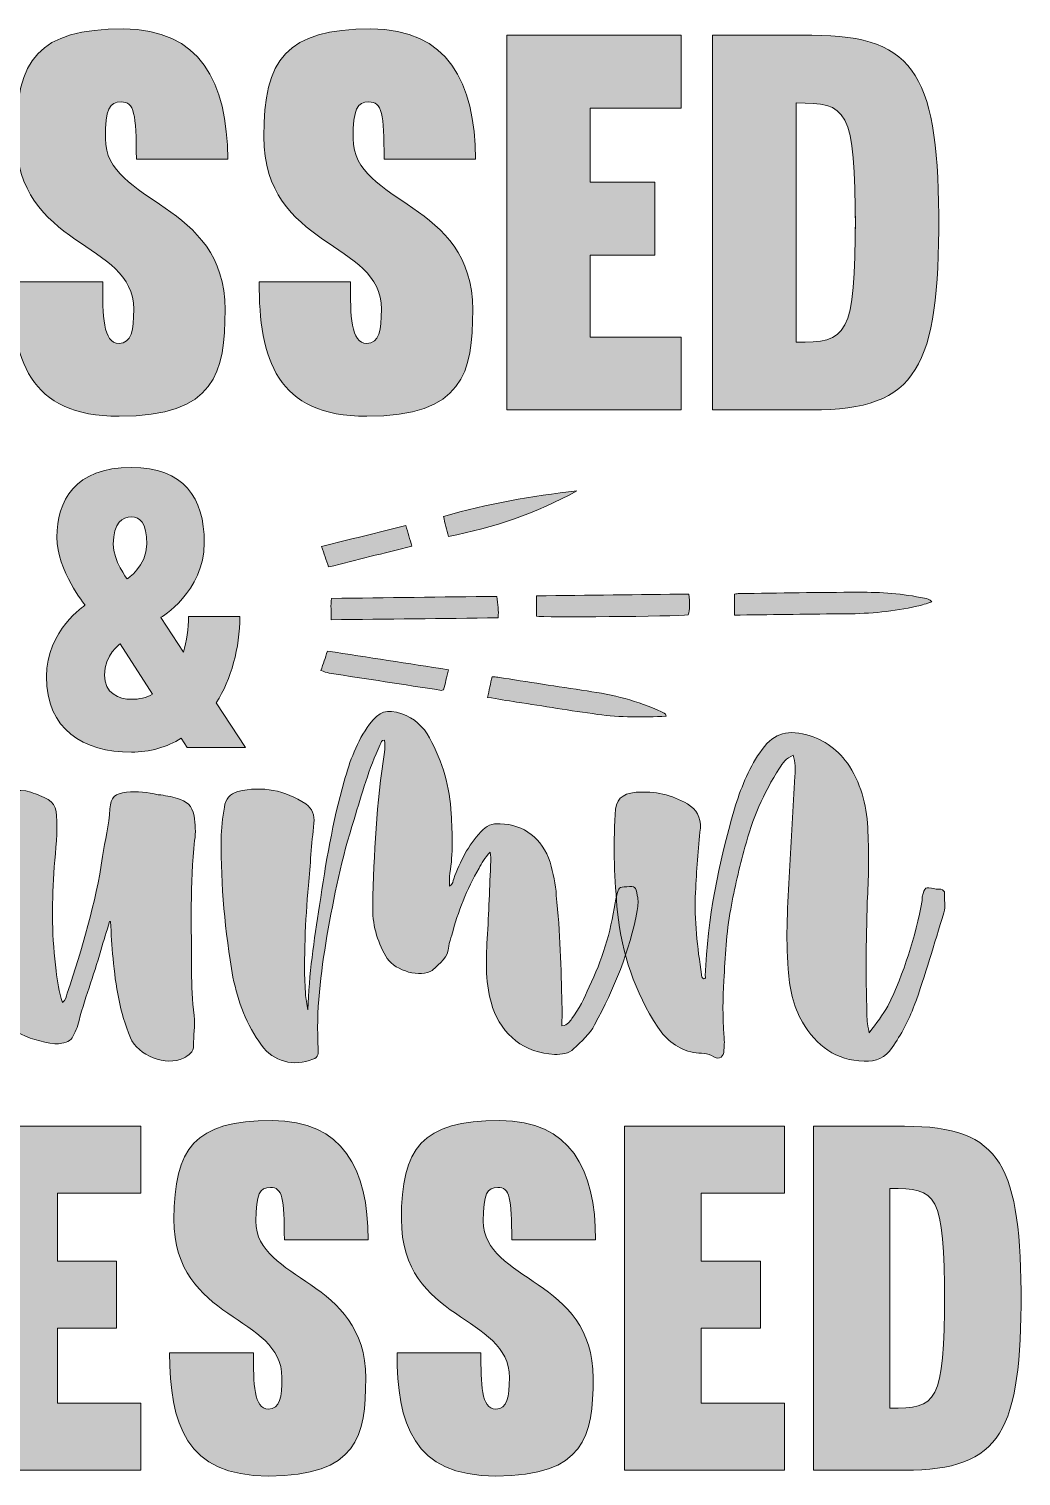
# Model space of a CAD drawing. Header units: inches. Extents: x 149 to 931, y -863 to -217.
# Drawn here: x 489 to 931, y -863 to -217 of the extents above; entities that cross this region are included whole.
import ezdxf

# ---------------------------------------------------------------- set-up
doc = ezdxf.new("R2010")
doc.units = ezdxf.units.IN
doc.header["$MEASUREMENT"] = 0
doc.layers.add('Layer 1', color=7, linetype='Continuous')

# ---------------------------------------------------------------- blocks, each defined once
blk = doc.blocks.new('block 3')
at = {"layer": 'Layer 1', "true_color": 0x040404}
h = blk.add_hatch(color=18, dxfattribs=at)
h.dxf.hatch_style = 2
edge = h.paths.add_edge_path()
edge.add_spline(control_points=[(618.66, -608.17), (621.41, -589.43), (624.45, -570.95), (629.68, -552.76), (632.16, -543.94), (635.2, -535.11), (640.99, -527.4), (645.4, -521.61), (648.43, -520.5), (655.32, -522.71), (660.84, -524.64), (664.97, -528.5), (667.73, -533.46), (673.52, -544.21), (676.83, -555.52), (677.38, -567.37), (677.93, -576.19), (678.2, -585.01), (676.83, -593.84), (676.55, -595.77), (676.55, -597.42), (676.55, -599.63), (678.2, -598.52), (678.2, -597.42), (678.48, -596.32), (681.51, -588.6), (684.82, -581.43), (690.61, -575.37), (693.09, -572.61), (695.57, -571.51), (699.16, -571.78), (709.91, -572.06), (717.9, -578.4), (721.49, -588.87), (722.86, -593.84), (723.97, -598.8), (724.24, -603.76), (725.9, -620.03), (726.45, -636.29), (726.72, -652.28), (727, -655.31), (726.72, -658.35), (726.72, -661.93), (729.48, -661.38), (730.31, -660), (731.14, -658.62), (734.44, -654.49), (736.65, -649.52), (738.86, -644.56), (744.64, -632.71), (748.5, -620.3), (750.43, -607.07), (750.71, -605.97), (750.98, -604.59), (751.26, -603.48), (752.09, -600.18), (752.09, -599.9), (755.67, -599.9), (759.53, -599.63), (759.53, -599.63), (760.36, -603.76), (760.91, -605.97), (760.63, -608.17), (760.36, -610.38), (757.05, -628.57), (749.88, -645.39), (741.34, -661.38), (739.13, -665.51), (735.55, -668.82), (731.96, -672.13), (729.76, -674.34), (726.72, -674.61), (723.42, -674.61), (710.18, -674.06), (699.98, -666.07), (695.85, -653.66), (692.54, -643.46), (692.82, -633.26), (693.37, -623.06), (694.19, -611.48), (694.47, -599.9), (695.02, -588.32), (695.02, -587.22), (695.02, -586.39), (694.75, -584.46), (692.26, -586.94), (690.88, -589.43), (689.78, -591.63), (684.27, -601), (680.41, -610.93), (677.65, -621.4), (677.1, -623.06), (676.55, -624.71), (676.27, -626.37), (676, -631.33), (672.41, -634.09), (669.11, -636.84), (668.83, -637.39), (668.28, -637.39), (668, -637.67), (661.94, -640.43), (651.19, -636.57), (648.16, -630.78), (644.3, -623.88), (642.09, -616.44), (642.37, -608.17), (642.92, -585.29), (644.02, -562.41), (647.6, -539.8), (647.88, -538.15), (647.88, -536.22), (647.6, -534.56), (645.95, -534.29), (646.22, -535.67), (645.67, -536.49), (640.71, -547.25), (637.4, -558.55), (634.1, -569.85), (628.58, -586.94), (625, -604.31), (621.96, -621.96), (619.21, -638.5), (617, -655.31), (618.1, -672.13), (618.1, -674.34), (618.38, -675.71), (615.62, -676.82), (607.35, -680.13), (597.98, -677.92), (592.74, -670.48), (586.12, -661.38), (582.27, -651.18), (580.06, -640.15), (576.48, -619.75), (574.55, -599.35), (574.82, -578.67), (574.82, -573.99), (575.38, -569.02), (576.2, -564.34), (576.75, -560.75), (578.68, -558.27), (582.27, -557.45), (593.29, -554.69), (603.22, -556.89), (612.59, -562.96), (615.35, -564.89), (616.45, -567.92), (616.18, -571.51), (615.07, -580.88), (614.52, -589.98), (613.69, -599.35), (612.32, -615.34), (611.49, -631.33), (612.32, -647.59), (612.59, -649.8), (613.14, -652.28), (613.42, -654.76), (613.97, -639.05), (616.18, -623.61), (618.66, -608.17)], knot_values=[0, 0, 0, 0, 1, 1, 1, 2, 2, 2, 3, 3, 3, 4, 4, 4, 5, 5, 5, 6, 6, 6, 7, 7, 7, 8, 8, 8, 9, 9, 9, 10, 10, 10, 11, 11, 11, 12, 12, 12, 13, 13, 13, 14, 14, 14, 15, 15, 15, 16, 16, 16, 17, 17, 17, 18, 18, 18, 19, 19, 19, 20, 20, 20, 21, 21, 21, 22, 22, 22, 23, 23, 23, 24, 24, 24, 25, 25, 25, 26, 26, 26, 27, 27, 27, 28, 28, 28, 29, 29, 29, 30, 30, 30, 31, 31, 31, 32, 32, 32, 33, 33, 33, 34, 34, 34, 35, 35, 35, 36, 36, 36, 37, 37, 37, 38, 38, 38, 39, 39, 39, 40, 40, 40, 41, 41, 41, 42, 42, 42, 43, 43, 43, 44, 44, 44, 45, 45, 45, 46, 46, 46, 47, 47, 47, 48, 48, 48, 49, 49, 49, 50, 50, 50, 51, 51, 51, 52, 52, 52, 53, 53, 53, 53], degree=3, periodic=1)
h = blk.add_hatch(color=18, dxfattribs=at)
h.dxf.hatch_style = 2
edge = h.paths.add_edge_path()
edge.add_spline(control_points=[(872.02, -653.11), (879.46, -638.22), (884.15, -622.51), (887.45, -605.97), (887.45, -605.41), (887.45, -604.86), (887.45, -604.31), (888.56, -599.9), (888.56, -599.9), (892.97, -600.73), (893.8, -601), (894.9, -601), (895.73, -601), (896.83, -601.28), (897.38, -601.83), (897.38, -602.93), (897.1, -605.69), (897.93, -608.45), (897.1, -611.48), (892.69, -625.26), (888.83, -639.32), (883.87, -652.83), (881.39, -659.45), (878.08, -665.79), (873.95, -671.58), (870.91, -676.26), (866.78, -677.92), (861.54, -677.64), (848.86, -677.37), (840.31, -670.75), (833.97, -660.28), (829.84, -653.11), (828.18, -644.84), (827.63, -636.57), (826.53, -622.23), (827.36, -607.62), (828.18, -593.01), (829.01, -578.95), (829.84, -564.61), (830.67, -550.55), (830.94, -547.52), (830.94, -544.49), (829.84, -541.18), (826.81, -542.56), (825.15, -544.76), (823.77, -546.97), (816.61, -558), (811.64, -569.85), (808.34, -582.26), (805.85, -591.36), (803.65, -600.45), (801.99, -609.83), (800.06, -620.58), (799.51, -631.05), (798.96, -641.8), (798.41, -649.8), (798.41, -657.79), (798.96, -665.79), (799.24, -667.99), (799.24, -670.2), (798.96, -672.68), (798.96, -675.71), (797.03, -677.09), (794.55, -675.71), (791.79, -673.78), (788.48, -674.34), (785.45, -673.78), (778.56, -672.41), (773.32, -668.27), (769.46, -662.48), (759.26, -646.77), (753.47, -629.68), (751.54, -611.2), (750.17, -596.87), (749.62, -582.26), (750.44, -567.65), (750.72, -560.75), (753.2, -558.55), (759.81, -557.72), (768.09, -557.17), (775.8, -558.82), (782.69, -562.96), (786.83, -565.44), (788.76, -568.75), (788.48, -573.71), (787.38, -583.08), (786.83, -592.73), (786.28, -602.38), (785.73, -614.79), (787.11, -626.92), (789.04, -639.05), (789.04, -639.6), (789.04, -640.43), (789.86, -640.98), (790.97, -640.98), (790.69, -640.15), (790.69, -639.6), (791.52, -613.96), (796.75, -589.43), (803.65, -565.16), (806.4, -556.34), (809.71, -547.8), (814.95, -540.08), (820.74, -531.81), (825.98, -529.6), (835.9, -532.08), (843.9, -534.29), (850.24, -538.98), (854.93, -546.14), (860.71, -555.24), (862.92, -564.89), (863.2, -575.37), (863.75, -585.84), (863.47, -596.32), (862.92, -606.52), (862.37, -624.44), (862.09, -642.08), (862.92, -660), (862.92, -661.1), (863.2, -662.48), (863.75, -664.96), (867.06, -660.83), (869.81, -656.97), (872.02, -653.11)], knot_values=[0, 0, 0, 0, 1, 1, 1, 2, 2, 2, 3, 3, 3, 4, 4, 4, 5, 5, 5, 6, 6, 6, 7, 7, 7, 8, 8, 8, 9, 9, 9, 10, 10, 10, 11, 11, 11, 12, 12, 12, 13, 13, 13, 14, 14, 14, 15, 15, 15, 16, 16, 16, 17, 17, 17, 18, 18, 18, 19, 19, 19, 20, 20, 20, 21, 21, 21, 22, 22, 22, 23, 23, 23, 24, 24, 24, 25, 25, 25, 26, 26, 26, 27, 27, 27, 28, 28, 28, 29, 29, 29, 30, 30, 30, 31, 31, 31, 32, 32, 32, 33, 33, 33, 34, 34, 34, 35, 35, 35, 36, 36, 36, 37, 37, 37, 38, 38, 38, 39, 39, 39, 40, 40, 40, 41, 41, 41, 41], degree=3, periodic=1)
h = blk.add_hatch(color=18, dxfattribs=at)
h.dxf.hatch_style = 2
edge = h.paths.add_edge_path()
edge.add_spline(control_points=[(521.06, -628.3), (518.03, -639.6), (513.62, -650.35), (510.86, -661.65), (510.59, -663.03), (509.76, -664.14), (509.21, -665.51), (508.38, -667.99), (506.45, -669.37), (503.69, -669.65), (502.87, -669.92), (501.76, -669.92), (500.66, -669.92), (488.26, -668.27), (477.5, -663.58), (471.72, -651.73), (466.75, -641.8), (464.55, -631.05), (464.27, -620.3), (463.72, -602.93), (464.27, -585.57), (466.75, -568.47), (467.03, -566.54), (467.3, -564.89), (467.58, -562.96), (467.86, -560.2), (469.79, -558.27), (472.27, -558.27), (478.06, -557.72), (484.12, -555.79), (489.91, -557.72), (491.29, -558.27), (492.67, -558.55), (493.77, -559.1), (500.11, -561.58), (501.49, -563.79), (501.49, -570.68), (501.76, -578.4), (500.66, -586.12), (500.11, -593.84), (499.28, -608.45), (499.28, -623.06), (501.21, -637.39), (501.76, -642.08), (502.32, -646.77), (503.97, -651.45), (505.62, -650.63), (505.62, -648.7), (506.18, -647.32), (512.79, -627.19), (518.86, -607.35), (521.89, -586.39), (522.99, -579.22), (524.92, -572.33), (525.2, -565.16), (525.47, -559.93), (527.4, -558.27), (532.64, -557.72), (537.33, -557.17), (542.01, -557.72), (546.7, -558.82), (549.73, -559.1), (552.49, -559.65), (555.25, -560.48), (559.38, -561.58), (561.86, -563.79), (562.69, -568.2), (563.24, -572.06), (563.52, -575.64), (562.97, -579.22), (560.76, -598.52), (561.59, -618.1), (561.59, -637.39), (561.59, -644.01), (561.86, -650.63), (562.69, -657.24), (563.24, -661.93), (562.42, -666.34), (562.42, -670.75), (562.69, -673.51), (560.21, -675.16), (558, -676.26), (550.28, -680.13), (537.6, -675.16), (534.29, -667.17), (529.61, -655.86), (527.68, -644.01), (526.58, -631.88), (526.02, -626.37), (525.75, -620.85), (525.47, -615.34), (525.47, -615.34), (525.2, -615.34), (524.92, -615.34), (523.82, -619.75), (522.44, -623.88), (521.06, -628.3)], knot_values=[0, 0, 0, 0, 1, 1, 1, 2, 2, 2, 3, 3, 3, 4, 4, 4, 5, 5, 5, 6, 6, 6, 7, 7, 7, 8, 8, 8, 9, 9, 9, 10, 10, 10, 11, 11, 11, 12, 12, 12, 13, 13, 13, 14, 14, 14, 15, 15, 15, 16, 16, 16, 17, 17, 17, 18, 18, 18, 19, 19, 19, 20, 20, 20, 21, 21, 21, 22, 22, 22, 23, 23, 23, 24, 24, 24, 25, 25, 25, 26, 26, 26, 27, 27, 27, 28, 28, 28, 29, 29, 29, 30, 30, 30, 31, 31, 31, 32, 32, 32, 32], degree=3, periodic=1)
at = {"layer": 'Layer 1', "lineweight": 0}
for points, knots in [([(618.66, -608.17), (621.41, -589.43), (624.45, -570.95), (629.68, -552.76), (632.16, -543.94), (635.2, -535.11), (640.99, -527.4), (645.4, -521.61), (648.43, -520.5), (655.32, -522.71), (660.84, -524.64), (664.97, -528.5), (667.73, -533.46), (673.52, -544.21), (676.83, -555.52), (677.38, -567.37), (677.93, -576.19), (678.2, -585.01), (676.83, -593.84), (676.55, -595.77), (676.55, -597.42), (676.55, -599.63), (678.2, -598.52), (678.2, -597.42), (678.48, -596.32), (681.51, -588.6), (684.82, -581.43), (690.61, -575.37), (693.09, -572.61), (695.57, -571.51), (699.16, -571.78), (709.91, -572.06), (717.9, -578.4), (721.49, -588.87), (722.86, -593.84), (723.97, -598.8), (724.24, -603.76), (725.9, -620.03), (726.45, -636.29), (726.72, -652.28), (727, -655.31), (726.72, -658.35), (726.72, -661.93), (729.48, -661.38), (730.31, -660), (731.14, -658.62), (734.44, -654.49), (736.65, -649.52), (738.86, -644.56), (744.64, -632.71), (748.5, -620.3), (750.43, -607.07), (750.71, -605.97), (750.98, -604.59), (751.26, -603.48), (752.09, -600.18), (752.09, -599.9), (755.67, -599.9), (759.53, -599.63), (759.53, -599.63), (760.36, -603.76), (760.91, -605.97), (760.63, -608.17), (760.36, -610.38), (757.05, -628.57), (749.88, -645.39), (741.34, -661.38), (739.13, -665.51), (735.55, -668.82), (731.96, -672.13), (729.76, -674.34), (726.72, -674.61), (723.42, -674.61), (710.18, -674.06), (699.98, -666.07), (695.85, -653.66), (692.54, -643.46), (692.82, -633.26), (693.37, -623.06), (694.19, -611.48), (694.47, -599.9), (695.02, -588.32), (695.02, -587.22), (695.02, -586.39), (694.75, -584.46), (692.26, -586.94), (690.88, -589.43), (689.78, -591.63), (684.27, -601), (680.41, -610.93), (677.65, -621.4), (677.1, -623.06), (676.55, -624.71), (676.27, -626.37), (676, -631.33), (672.41, -634.09), (669.11, -636.84), (668.83, -637.39), (668.28, -637.39), (668, -637.67), (661.94, -640.43), (651.19, -636.57), (648.16, -630.78), (644.3, -623.88), (642.09, -616.44), (642.37, -608.17), (642.92, -585.29), (644.02, -562.41), (647.6, -539.8), (647.88, -538.15), (647.88, -536.22), (647.6, -534.56), (645.95, -534.29), (646.22, -535.67), (645.67, -536.49), (640.71, -547.25), (637.4, -558.55), (634.1, -569.85), (628.58, -586.94), (625, -604.31), (621.96, -621.96), (619.21, -638.5), (617, -655.31), (618.1, -672.13), (618.1, -674.34), (618.38, -675.71), (615.62, -676.82), (607.35, -680.13), (597.98, -677.92), (592.74, -670.48), (586.12, -661.38), (582.27, -651.18), (580.06, -640.15), (576.48, -619.75), (574.55, -599.35), (574.82, -578.67), (574.82, -573.99), (575.38, -569.02), (576.2, -564.34), (576.75, -560.75), (578.68, -558.27), (582.27, -557.45), (593.29, -554.69), (603.22, -556.89), (612.59, -562.96), (615.35, -564.89), (616.45, -567.92), (616.18, -571.51), (615.07, -580.88), (614.52, -589.98), (613.69, -599.35), (612.32, -615.34), (611.49, -631.33), (612.32, -647.59), (612.59, -649.8), (613.14, -652.28), (613.42, -654.76), (613.97, -639.05), (616.18, -623.61), (618.66, -608.17)], [0, 0, 0, 0, 1, 1, 1, 2, 2, 2, 3, 3, 3, 4, 4, 4, 5, 5, 5, 6, 6, 6, 7, 7, 7, 8, 8, 8, 9, 9, 9, 10, 10, 10, 11, 11, 11, 12, 12, 12, 13, 13, 13, 14, 14, 14, 15, 15, 15, 16, 16, 16, 17, 17, 17, 18, 18, 18, 19, 19, 19, 20, 20, 20, 21, 21, 21, 22, 22, 22, 23, 23, 23, 24, 24, 24, 25, 25, 25, 26, 26, 26, 27, 27, 27, 28, 28, 28, 29, 29, 29, 30, 30, 30, 31, 31, 31, 32, 32, 32, 33, 33, 33, 34, 34, 34, 35, 35, 35, 36, 36, 36, 37, 37, 37, 38, 38, 38, 39, 39, 39, 40, 40, 40, 41, 41, 41, 42, 42, 42, 43, 43, 43, 44, 44, 44, 45, 45, 45, 46, 46, 46, 47, 47, 47, 48, 48, 48, 49, 49, 49, 50, 50, 50, 51, 51, 51, 52, 52, 52, 53, 53, 53, 53]), ([(872.02, -653.11), (879.46, -638.22), (884.15, -622.51), (887.45, -605.97), (887.45, -605.41), (887.45, -604.86), (887.45, -604.31), (888.56, -599.9), (888.56, -599.9), (892.97, -600.73), (893.8, -601), (894.9, -601), (895.73, -601), (896.83, -601.28), (897.38, -601.83), (897.38, -602.93), (897.1, -605.69), (897.93, -608.45), (897.1, -611.48), (892.69, -625.26), (888.83, -639.32), (883.87, -652.83), (881.39, -659.45), (878.08, -665.79), (873.95, -671.58), (870.91, -676.26), (866.78, -677.92), (861.54, -677.64), (848.86, -677.37), (840.31, -670.75), (833.97, -660.28), (829.84, -653.11), (828.18, -644.84), (827.63, -636.57), (826.53, -622.23), (827.36, -607.62), (828.18, -593.01), (829.01, -578.95), (829.84, -564.61), (830.67, -550.55), (830.94, -547.52), (830.94, -544.49), (829.84, -541.18), (826.81, -542.56), (825.15, -544.76), (823.77, -546.97), (816.61, -558), (811.64, -569.85), (808.34, -582.26), (805.85, -591.36), (803.65, -600.45), (801.99, -609.83), (800.06, -620.58), (799.51, -631.05), (798.96, -641.8), (798.41, -649.8), (798.41, -657.79), (798.96, -665.79), (799.24, -667.99), (799.24, -670.2), (798.96, -672.68), (798.96, -675.71), (797.03, -677.09), (794.55, -675.71), (791.79, -673.78), (788.48, -674.34), (785.45, -673.78), (778.56, -672.41), (773.32, -668.27), (769.46, -662.48), (759.26, -646.77), (753.47, -629.68), (751.54, -611.2), (750.17, -596.87), (749.62, -582.26), (750.44, -567.65), (750.72, -560.75), (753.2, -558.55), (759.81, -557.72), (768.09, -557.17), (775.8, -558.82), (782.69, -562.96), (786.83, -565.44), (788.76, -568.75), (788.48, -573.71), (787.38, -583.08), (786.83, -592.73), (786.28, -602.38), (785.73, -614.79), (787.11, -626.92), (789.04, -639.05), (789.04, -639.6), (789.04, -640.43), (789.86, -640.98), (790.97, -640.98), (790.69, -640.15), (790.69, -639.6), (791.52, -613.96), (796.75, -589.43), (803.65, -565.16), (806.4, -556.34), (809.71, -547.8), (814.95, -540.08), (820.74, -531.81), (825.98, -529.6), (835.9, -532.08), (843.9, -534.29), (850.24, -538.98), (854.93, -546.14), (860.71, -555.24), (862.92, -564.89), (863.2, -575.37), (863.75, -585.84), (863.47, -596.32), (862.92, -606.52), (862.37, -624.44), (862.09, -642.08), (862.92, -660), (862.92, -661.1), (863.2, -662.48), (863.75, -664.96), (867.06, -660.83), (869.81, -656.97), (872.02, -653.11)], [0, 0, 0, 0, 1, 1, 1, 2, 2, 2, 3, 3, 3, 4, 4, 4, 5, 5, 5, 6, 6, 6, 7, 7, 7, 8, 8, 8, 9, 9, 9, 10, 10, 10, 11, 11, 11, 12, 12, 12, 13, 13, 13, 14, 14, 14, 15, 15, 15, 16, 16, 16, 17, 17, 17, 18, 18, 18, 19, 19, 19, 20, 20, 20, 21, 21, 21, 22, 22, 22, 23, 23, 23, 24, 24, 24, 25, 25, 25, 26, 26, 26, 27, 27, 27, 28, 28, 28, 29, 29, 29, 30, 30, 30, 31, 31, 31, 32, 32, 32, 33, 33, 33, 34, 34, 34, 35, 35, 35, 36, 36, 36, 37, 37, 37, 38, 38, 38, 39, 39, 39, 40, 40, 40, 41, 41, 41, 41]), ([(521.06, -628.3), (518.03, -639.6), (513.62, -650.35), (510.86, -661.65), (510.59, -663.03), (509.76, -664.14), (509.21, -665.51), (508.38, -667.99), (506.45, -669.37), (503.69, -669.65), (502.87, -669.92), (501.76, -669.92), (500.66, -669.92), (488.26, -668.27), (477.5, -663.58), (471.72, -651.73), (466.75, -641.8), (464.55, -631.05), (464.27, -620.3), (463.72, -602.93), (464.27, -585.57), (466.75, -568.47), (467.03, -566.54), (467.3, -564.89), (467.58, -562.96), (467.86, -560.2), (469.79, -558.27), (472.27, -558.27), (478.06, -557.72), (484.12, -555.79), (489.91, -557.72), (491.29, -558.27), (492.67, -558.55), (493.77, -559.1), (500.11, -561.58), (501.49, -563.79), (501.49, -570.68), (501.76, -578.4), (500.66, -586.12), (500.11, -593.84), (499.28, -608.45), (499.28, -623.06), (501.21, -637.39), (501.76, -642.08), (502.32, -646.77), (503.97, -651.45), (505.62, -650.63), (505.62, -648.7), (506.18, -647.32), (512.79, -627.19), (518.86, -607.35), (521.89, -586.39), (522.99, -579.22), (524.92, -572.33), (525.2, -565.16), (525.47, -559.93), (527.4, -558.27), (532.64, -557.72), (537.33, -557.17), (542.01, -557.72), (546.7, -558.82), (549.73, -559.1), (552.49, -559.65), (555.25, -560.48), (559.38, -561.58), (561.86, -563.79), (562.69, -568.2), (563.24, -572.06), (563.52, -575.64), (562.97, -579.22), (560.76, -598.52), (561.59, -618.1), (561.59, -637.39), (561.59, -644.01), (561.86, -650.63), (562.69, -657.24), (563.24, -661.93), (562.42, -666.34), (562.42, -670.75), (562.69, -673.51), (560.21, -675.16), (558, -676.26), (550.28, -680.13), (537.6, -675.16), (534.29, -667.17), (529.61, -655.86), (527.68, -644.01), (526.58, -631.88), (526.02, -626.37), (525.75, -620.85), (525.47, -615.34), (525.47, -615.34), (525.2, -615.34), (524.92, -615.34), (523.82, -619.75), (522.44, -623.88), (521.06, -628.3)], [0, 0, 0, 0, 1, 1, 1, 2, 2, 2, 3, 3, 3, 4, 4, 4, 5, 5, 5, 6, 6, 6, 7, 7, 7, 8, 8, 8, 9, 9, 9, 10, 10, 10, 11, 11, 11, 12, 12, 12, 13, 13, 13, 14, 14, 14, 15, 15, 15, 16, 16, 16, 17, 17, 17, 18, 18, 18, 19, 19, 19, 20, 20, 20, 21, 21, 21, 22, 22, 22, 23, 23, 23, 24, 24, 24, 25, 25, 25, 26, 26, 26, 27, 27, 27, 28, 28, 28, 29, 29, 29, 30, 30, 30, 31, 31, 31, 32, 32, 32, 32])]:
    blk.add_open_spline(points, degree=3, knots=knots, dxfattribs=at)
blk = doc.blocks.new('block 4')
at = {"layer": 'Layer 1', "true_color": 0x040404}
h = blk.add_hatch(color=18, dxfattribs=at)
h.dxf.hatch_style = 2
edge = h.paths.add_edge_path()
edge.add_spline(control_points=[(559.7, -537.8), (559.7, -537.8), (556.94, -533.67), (556.94, -533.67), (550.58, -537.63), (543.01, -539.86), (534.75, -539.86), (513.24, -539.86), (496.9, -529.71), (496.9, -506.14), (496.9, -485.33), (514.1, -474.32), (514.1, -474.32), (514.1, -474.32), (501.55, -458.83), (501.55, -444.04), (501.55, -427.86), (509.46, -412.9), (534.75, -412.9), (558.15, -412.9), (567.27, -426.32), (567.27, -446.45), (567.27, -468.47), (547.83, -479.82), (547.83, -479.82), (547.83, -479.82), (557.98, -495.31), (557.98, -495.31), (559.35, -490.32), (560.21, -484.81), (560.21, -479.31), (560.21, -479.31), (583.09, -479.31), (583.09, -479.31), (583.09, -493.58), (579.31, -507.18), (572.6, -517.84), (572.6, -517.84), (585.68, -537.8), (585.68, -537.8), (585.68, -537.8), (559.7, -537.8), (559.7, -537.8)], knot_values=[0, 0, 0, 0, 1, 1, 1, 2, 2, 2, 3, 3, 3, 4, 4, 4, 5, 5, 5, 6, 6, 6, 7, 7, 7, 8, 8, 8, 9, 9, 9, 10, 10, 10, 11, 11, 11, 12, 12, 12, 13, 13, 13, 14, 14, 14, 14], degree=3, periodic=1)
edge = h.paths.add_edge_path()
edge.add_spline(control_points=[(544.21, -514.06), (544.21, -514.06), (529.76, -491.52), (529.76, -491.52), (529.76, -491.52), (522.71, -496.51), (522.71, -505.46), (522.71, -513.54), (529.24, -516.29), (534.75, -516.29), (538.19, -516.29), (541.46, -515.61), (544.21, -514.06)], knot_values=[0, 0, 0, 0, 1, 1, 1, 2, 2, 2, 3, 3, 3, 4, 4, 4, 4], degree=3, periodic=1)
edge = h.paths.add_edge_path()
edge.add_spline(control_points=[(532.86, -462.62), (532.86, -462.62), (541.63, -456.77), (541.63, -447.13), (541.63, -437.33), (538.53, -434.92), (534.75, -434.92), (530.96, -434.92), (526.66, -437.33), (526.66, -447.13), (526.66, -454.36), (532.86, -462.62), (532.86, -462.62)], knot_values=[0, 0, 0, 0, 1, 1, 1, 2, 2, 2, 3, 3, 3, 4, 4, 4, 4], degree=3, periodic=1)
at = {"layer": 'Layer 1', "lineweight": 0}
for points, knots in [([(559.7, -537.8), (559.7, -537.8), (556.94, -533.67), (556.94, -533.67), (550.58, -537.63), (543.01, -539.86), (534.75, -539.86), (513.24, -539.86), (496.9, -529.71), (496.9, -506.14), (496.9, -485.33), (514.1, -474.32), (514.1, -474.32), (514.1, -474.32), (501.55, -458.83), (501.55, -444.04), (501.55, -427.86), (509.46, -412.9), (534.75, -412.9), (558.15, -412.9), (567.27, -426.32), (567.27, -446.45), (567.27, -468.47), (547.83, -479.82), (547.83, -479.82), (547.83, -479.82), (557.98, -495.31), (557.98, -495.31), (559.35, -490.32), (560.21, -484.81), (560.21, -479.31), (560.21, -479.31), (583.09, -479.31), (583.09, -479.31), (583.09, -493.58), (579.31, -507.18), (572.6, -517.84), (572.6, -517.84), (585.68, -537.8), (585.68, -537.8), (585.68, -537.8), (559.7, -537.8), (559.7, -537.8)], [0, 0, 0, 0, 1, 1, 1, 2, 2, 2, 3, 3, 3, 4, 4, 4, 5, 5, 5, 6, 6, 6, 7, 7, 7, 8, 8, 8, 9, 9, 9, 10, 10, 10, 11, 11, 11, 12, 12, 12, 13, 13, 13, 14, 14, 14, 14]), ([(532.86, -462.62), (532.86, -462.62), (541.63, -456.77), (541.63, -447.13), (541.63, -437.33), (538.53, -434.92), (534.75, -434.92), (530.96, -434.92), (526.66, -437.33), (526.66, -447.13), (526.66, -454.36), (532.86, -462.62), (532.86, -462.62)], [0, 0, 0, 0, 1, 1, 1, 2, 2, 2, 3, 3, 3, 4, 4, 4, 4]), ([(544.21, -514.06), (544.21, -514.06), (529.76, -491.52), (529.76, -491.52), (529.76, -491.52), (522.71, -496.51), (522.71, -505.46), (522.71, -513.54), (529.24, -516.29), (534.75, -516.29), (538.19, -516.29), (541.46, -515.61), (544.21, -514.06)], [0, 0, 0, 0, 1, 1, 1, 2, 2, 2, 3, 3, 3, 4, 4, 4, 4])]:
    blk.add_open_spline(points, degree=3, knots=knots, dxfattribs=at)
blk = doc.blocks.new('block 5')
at = {"layer": 'Layer 1', "true_color": 0x040404}
h = blk.add_hatch(color=18, dxfattribs=at)
h.dxf.hatch_style = 2
edge = h.paths.add_edge_path()
edge.add_spline(control_points=[(523.15, -266.27), (523.15, -295.76), (576.52, -293.89), (576.52, -342.57), (576.52, -370.66), (572.3, -390.08), (529.24, -390.08), (488.99, -390.08), (481.26, -364.57), (481.26, -330.17), (481.26, -330.17), (521.98, -330.17), (521.98, -330.17), (521.98, -345.15), (521.98, -357.55), (529.24, -357.55), (534.86, -357.55), (535.79, -351.7), (535.79, -342.34), (535.79, -311.44), (483.37, -315.42), (483.37, -265.34), (483.37, -230.93), (493.2, -217.36), (531.11, -217.36), (565.28, -217.36), (577.69, -241), (577.69, -275.4), (577.69, -275.4), (536.96, -275.4), (536.96, -275.4), (536.96, -255.04), (536.03, -249.89), (530.18, -249.89), (525.03, -249.89), (523.15, -252.93), (523.15, -266.27)], knot_values=[0, 0, 0, 0, 1, 1, 1, 2, 2, 2, 3, 3, 3, 4, 4, 4, 5, 5, 5, 6, 6, 6, 7, 7, 7, 8, 8, 8, 9, 9, 9, 10, 10, 10, 11, 11, 11, 12, 12, 12, 12], degree=3, periodic=1)
h = blk.add_hatch(color=18, dxfattribs=at)
h.dxf.hatch_style = 2
edge = h.paths.add_edge_path()
edge.add_spline(control_points=[(633.62, -266.27), (633.62, -295.76), (686.98, -293.89), (686.98, -342.57), (686.98, -370.66), (682.76, -390.08), (639.7, -390.08), (599.45, -390.08), (591.72, -364.57), (591.72, -330.17), (591.72, -330.17), (632.45, -330.17), (632.45, -330.17), (632.45, -345.15), (632.45, -357.55), (639.7, -357.55), (645.32, -357.55), (646.25, -351.7), (646.25, -342.34), (646.25, -311.44), (593.83, -315.42), (593.83, -265.34), (593.83, -230.93), (603.66, -217.36), (641.57, -217.36), (675.75, -217.36), (688.15, -241), (688.15, -275.4), (688.15, -275.4), (647.42, -275.4), (647.42, -275.4), (647.42, -255.04), (646.49, -249.89), (640.64, -249.89), (635.49, -249.89), (633.62, -252.93), (633.62, -266.27)], knot_values=[0, 0, 0, 0, 1, 1, 1, 2, 2, 2, 3, 3, 3, 4, 4, 4, 5, 5, 5, 6, 6, 6, 7, 7, 7, 8, 8, 8, 9, 9, 9, 10, 10, 10, 11, 11, 11, 12, 12, 12, 12], degree=3, periodic=1)
h = blk.add_hatch(color=18, dxfattribs=at)
h.dxf.hatch_style = 2
h.paths.add_polyline_path([(739.4, -285.7), (768.19, -285.7), (768.19, -318.23), (739.4, -318.23), (739.4, -354.74), (779.89, -354.74), (779.89, -387.27), (702.18, -387.27), (702.18, -220.16), (779.89, -220.16), (779.89, -252.7), (739.4, -252.7)])
h = blk.add_hatch(color=18, dxfattribs=at)
h.dxf.hatch_style = 2
edge = h.paths.add_edge_path()
edge.add_spline(control_points=[(894.8, -300.91), (894.8, -368.08), (885.67, -387.27), (838.16, -387.27), (838.16, -387.27), (793.93, -387.27), (793.93, -387.27), (793.93, -387.27), (793.93, -220.16), (793.93, -220.16), (793.93, -220.16), (838.16, -220.16), (838.16, -220.16), (885.67, -220.16), (894.8, -239.36), (894.8, -306.53), (894.8, -306.53), (894.8, -300.91), (894.8, -300.91)], knot_values=[0, 0, 0, 0, 1, 1, 1, 2, 2, 2, 3, 3, 3, 4, 4, 4, 5, 5, 5, 6, 6, 6, 6], degree=3, periodic=1)
edge = h.paths.add_edge_path()
edge.add_spline(control_points=[(857.59, -306.53), (857.59, -252.23), (853.84, -250.36), (831.14, -250.36), (831.14, -250.36), (831.14, -357.08), (831.14, -357.08), (853.84, -357.08), (857.59, -355.21), (857.59, -300.91), (857.59, -300.91), (857.59, -306.53), (857.59, -306.53)], knot_values=[0, 0, 0, 0, 1, 1, 1, 2, 2, 2, 3, 3, 3, 4, 4, 4, 4], degree=3, periodic=1)
at = {"layer": 'Layer 1', "lineweight": 0}
blk.add_lwpolyline([(739.4, -285.7), (768.19, -285.7), (768.19, -318.23), (739.4, -318.23), (739.4, -354.74), (779.89, -354.74), (779.89, -387.27), (702.18, -387.27), (702.18, -220.16), (779.89, -220.16), (779.89, -252.7), (739.4, -252.7), (739.4, -285.7)], dxfattribs=at)
for points, knots in [([(523.15, -266.27), (523.15, -295.76), (576.52, -293.89), (576.52, -342.57), (576.52, -370.66), (572.3, -390.08), (529.24, -390.08), (488.99, -390.08), (481.26, -364.57), (481.26, -330.17), (481.26, -330.17), (521.98, -330.17), (521.98, -330.17), (521.98, -345.15), (521.98, -357.55), (529.24, -357.55), (534.86, -357.55), (535.79, -351.7), (535.79, -342.34), (535.79, -311.44), (483.37, -315.42), (483.37, -265.34), (483.37, -230.93), (493.2, -217.36), (531.11, -217.36), (565.28, -217.36), (577.69, -241), (577.69, -275.4), (577.69, -275.4), (536.96, -275.4), (536.96, -275.4), (536.96, -255.04), (536.03, -249.89), (530.18, -249.89), (525.03, -249.89), (523.15, -252.93), (523.15, -266.27)], [0, 0, 0, 0, 1, 1, 1, 2, 2, 2, 3, 3, 3, 4, 4, 4, 5, 5, 5, 6, 6, 6, 7, 7, 7, 8, 8, 8, 9, 9, 9, 10, 10, 10, 11, 11, 11, 12, 12, 12, 12]), ([(633.62, -266.27), (633.62, -295.76), (686.98, -293.89), (686.98, -342.57), (686.98, -370.66), (682.76, -390.08), (639.7, -390.08), (599.45, -390.08), (591.72, -364.57), (591.72, -330.17), (591.72, -330.17), (632.45, -330.17), (632.45, -330.17), (632.45, -345.15), (632.45, -357.55), (639.7, -357.55), (645.32, -357.55), (646.25, -351.7), (646.25, -342.34), (646.25, -311.44), (593.83, -315.42), (593.83, -265.34), (593.83, -230.93), (603.66, -217.36), (641.57, -217.36), (675.75, -217.36), (688.15, -241), (688.15, -275.4), (688.15, -275.4), (647.42, -275.4), (647.42, -275.4), (647.42, -255.04), (646.49, -249.89), (640.64, -249.89), (635.49, -249.89), (633.62, -252.93), (633.62, -266.27)], [0, 0, 0, 0, 1, 1, 1, 2, 2, 2, 3, 3, 3, 4, 4, 4, 5, 5, 5, 6, 6, 6, 7, 7, 7, 8, 8, 8, 9, 9, 9, 10, 10, 10, 11, 11, 11, 12, 12, 12, 12]), ([(894.8, -300.91), (894.8, -368.08), (885.67, -387.27), (838.16, -387.27), (838.16, -387.27), (793.93, -387.27), (793.93, -387.27), (793.93, -387.27), (793.93, -220.16), (793.93, -220.16), (793.93, -220.16), (838.16, -220.16), (838.16, -220.16), (885.67, -220.16), (894.8, -239.36), (894.8, -306.53), (894.8, -306.53), (894.8, -300.91), (894.8, -300.91)], [0, 0, 0, 0, 1, 1, 1, 2, 2, 2, 3, 3, 3, 4, 4, 4, 5, 5, 5, 6, 6, 6, 6]), ([(857.59, -306.53), (857.59, -252.23), (853.84, -250.36), (831.14, -250.36), (831.14, -250.36), (831.14, -357.08), (831.14, -357.08), (853.84, -357.08), (857.59, -355.21), (857.59, -300.91), (857.59, -300.91), (857.59, -306.53), (857.59, -306.53)], [0, 0, 0, 0, 1, 1, 1, 2, 2, 2, 3, 3, 3, 4, 4, 4, 4])]:
    blk.add_open_spline(points, degree=3, knots=knots, dxfattribs=at)
blk = doc.blocks.new('block 6')
at = {"layer": 'Layer 1', "true_color": 0x040404}
h = blk.add_hatch(color=18, dxfattribs=at)
h.dxf.hatch_style = 2
h.paths.add_polyline_path([(501.75, -766.81), (528.18, -766.81), (528.18, -796.68), (501.75, -796.68), (501.75, -830.2), (538.93, -830.2), (538.93, -860.07), (467.59, -860.07), (467.59, -706.65), (538.93, -706.65), (538.93, -736.51), (501.75, -736.51)])
h = blk.add_hatch(color=18, dxfattribs=at)
h.dxf.hatch_style = 2
edge = h.paths.add_edge_path()
edge.add_spline(control_points=[(590.28, -748.98), (590.28, -776.05), (639.27, -774.33), (639.27, -819.02), (639.27, -844.81), (635.4, -862.64), (595.86, -862.64), (558.91, -862.64), (551.82, -839.22), (551.82, -807.64), (551.82, -807.64), (589.2, -807.64), (589.2, -807.64), (589.2, -821.39), (589.2, -832.78), (595.86, -832.78), (601.02, -832.78), (601.88, -827.41), (601.88, -818.81), (601.88, -790.45), (553.75, -794.1), (553.75, -748.12), (553.75, -716.53), (562.77, -704.07), (597.58, -704.07), (628.95, -704.07), (640.34, -725.77), (640.34, -757.35), (640.34, -757.35), (602.96, -757.35), (602.96, -757.35), (602.96, -738.66), (602.1, -733.93), (596.72, -733.93), (592, -733.93), (590.28, -736.73), (590.28, -748.98)], knot_values=[0, 0, 0, 0, 1, 1, 1, 2, 2, 2, 3, 3, 3, 4, 4, 4, 5, 5, 5, 6, 6, 6, 7, 7, 7, 8, 8, 8, 9, 9, 9, 10, 10, 10, 11, 11, 11, 12, 12, 12, 12], degree=3, periodic=1)
h = blk.add_hatch(color=18, dxfattribs=at)
h.dxf.hatch_style = 2
edge = h.paths.add_edge_path()
edge.add_spline(control_points=[(691.69, -748.98), (691.69, -776.05), (740.68, -774.33), (740.68, -819.02), (740.68, -844.81), (736.81, -862.64), (697.28, -862.64), (660.32, -862.64), (653.23, -839.22), (653.23, -807.64), (653.23, -807.64), (690.62, -807.64), (690.62, -807.64), (690.62, -821.39), (690.62, -832.78), (697.28, -832.78), (702.43, -832.78), (703.29, -827.41), (703.29, -818.81), (703.29, -790.45), (655.16, -794.1), (655.16, -748.12), (655.16, -716.53), (664.19, -704.07), (699, -704.07), (730.37, -704.07), (741.76, -725.77), (741.76, -757.35), (741.76, -757.35), (704.37, -757.35), (704.37, -757.35), (704.37, -738.66), (703.51, -733.93), (698.14, -733.93), (693.41, -733.93), (691.69, -736.73), (691.69, -748.98)], knot_values=[0, 0, 0, 0, 1, 1, 1, 2, 2, 2, 3, 3, 3, 4, 4, 4, 5, 5, 5, 6, 6, 6, 7, 7, 7, 8, 8, 8, 9, 9, 9, 10, 10, 10, 11, 11, 11, 12, 12, 12, 12], degree=3, periodic=1)
h = blk.add_hatch(color=18, dxfattribs=at)
h.dxf.hatch_style = 2
h.paths.add_polyline_path([(788.81, -766.81), (815.24, -766.81), (815.24, -796.68), (788.81, -796.68), (788.81, -830.2), (825.98, -830.2), (825.98, -860.07), (754.64, -860.07), (754.64, -706.65), (825.98, -706.65), (825.98, -736.51), (788.81, -736.51)])
h = blk.add_hatch(color=18, dxfattribs=at)
h.dxf.hatch_style = 2
edge = h.paths.add_edge_path()
edge.add_spline(control_points=[(931.48, -780.78), (931.48, -842.45), (923.1, -860.07), (879.48, -860.07), (879.48, -860.07), (838.87, -860.07), (838.87, -860.07), (838.87, -860.07), (838.87, -706.65), (838.87, -706.65), (838.87, -706.65), (879.48, -706.65), (879.48, -706.65), (923.1, -706.65), (931.48, -724.27), (931.48, -785.93), (931.48, -785.93), (931.48, -780.78), (931.48, -780.78)], knot_values=[0, 0, 0, 0, 1, 1, 1, 2, 2, 2, 3, 3, 3, 4, 4, 4, 5, 5, 5, 6, 6, 6, 6], degree=3, periodic=1)
edge = h.paths.add_edge_path()
edge.add_spline(control_points=[(897.32, -785.93), (897.32, -736.08), (893.88, -734.36), (873.03, -734.36), (873.03, -734.36), (873.03, -832.35), (873.03, -832.35), (893.88, -832.35), (897.32, -830.63), (897.32, -780.78), (897.32, -780.78), (897.32, -785.93), (897.32, -785.93)], knot_values=[0, 0, 0, 0, 1, 1, 1, 2, 2, 2, 3, 3, 3, 4, 4, 4, 4], degree=3, periodic=1)
at = {"layer": 'Layer 1', "lineweight": 0}
for points in [[(501.75, -766.81), (528.18, -766.81), (528.18, -796.68), (501.75, -796.68), (501.75, -830.2), (538.93, -830.2), (538.93, -860.07), (467.59, -860.07), (467.59, -706.65), (538.93, -706.65), (538.93, -736.51), (501.75, -736.51), (501.75, -766.81)], [(788.81, -766.81), (815.24, -766.81), (815.24, -796.68), (788.81, -796.68), (788.81, -830.2), (825.98, -830.2), (825.98, -860.07), (754.64, -860.07), (754.64, -706.65), (825.98, -706.65), (825.98, -736.51), (788.81, -736.51), (788.81, -766.81)]]:
    blk.add_lwpolyline(points, dxfattribs=at)
for points, knots in [([(590.28, -748.98), (590.28, -776.05), (639.27, -774.33), (639.27, -819.02), (639.27, -844.81), (635.4, -862.64), (595.86, -862.64), (558.91, -862.64), (551.82, -839.22), (551.82, -807.64), (551.82, -807.64), (589.2, -807.64), (589.2, -807.64), (589.2, -821.39), (589.2, -832.78), (595.86, -832.78), (601.02, -832.78), (601.88, -827.41), (601.88, -818.81), (601.88, -790.45), (553.75, -794.1), (553.75, -748.12), (553.75, -716.53), (562.77, -704.07), (597.58, -704.07), (628.95, -704.07), (640.34, -725.77), (640.34, -757.35), (640.34, -757.35), (602.96, -757.35), (602.96, -757.35), (602.96, -738.66), (602.1, -733.93), (596.72, -733.93), (592, -733.93), (590.28, -736.73), (590.28, -748.98)], [0, 0, 0, 0, 1, 1, 1, 2, 2, 2, 3, 3, 3, 4, 4, 4, 5, 5, 5, 6, 6, 6, 7, 7, 7, 8, 8, 8, 9, 9, 9, 10, 10, 10, 11, 11, 11, 12, 12, 12, 12]), ([(691.69, -748.98), (691.69, -776.05), (740.68, -774.33), (740.68, -819.02), (740.68, -844.81), (736.81, -862.64), (697.28, -862.64), (660.32, -862.64), (653.23, -839.22), (653.23, -807.64), (653.23, -807.64), (690.62, -807.64), (690.62, -807.64), (690.62, -821.39), (690.62, -832.78), (697.28, -832.78), (702.43, -832.78), (703.29, -827.41), (703.29, -818.81), (703.29, -790.45), (655.16, -794.1), (655.16, -748.12), (655.16, -716.53), (664.19, -704.07), (699, -704.07), (730.37, -704.07), (741.76, -725.77), (741.76, -757.35), (741.76, -757.35), (704.37, -757.35), (704.37, -757.35), (704.37, -738.66), (703.51, -733.93), (698.14, -733.93), (693.41, -733.93), (691.69, -736.73), (691.69, -748.98)], [0, 0, 0, 0, 1, 1, 1, 2, 2, 2, 3, 3, 3, 4, 4, 4, 5, 5, 5, 6, 6, 6, 7, 7, 7, 8, 8, 8, 9, 9, 9, 10, 10, 10, 11, 11, 11, 12, 12, 12, 12]), ([(931.48, -780.78), (931.48, -842.45), (923.1, -860.07), (879.48, -860.07), (879.48, -860.07), (838.87, -860.07), (838.87, -860.07), (838.87, -860.07), (838.87, -706.65), (838.87, -706.65), (838.87, -706.65), (879.48, -706.65), (879.48, -706.65), (923.1, -706.65), (931.48, -724.27), (931.48, -785.93), (931.48, -785.93), (931.48, -780.78), (931.48, -780.78)], [0, 0, 0, 0, 1, 1, 1, 2, 2, 2, 3, 3, 3, 4, 4, 4, 5, 5, 5, 6, 6, 6, 6]), ([(897.32, -785.93), (897.32, -736.08), (893.88, -734.36), (873.03, -734.36), (873.03, -734.36), (873.03, -832.35), (873.03, -832.35), (893.88, -832.35), (897.32, -830.63), (897.32, -780.78), (897.32, -780.78), (897.32, -785.93), (897.32, -785.93)], [0, 0, 0, 0, 1, 1, 1, 2, 2, 2, 3, 3, 3, 4, 4, 4, 4])]:
    blk.add_open_spline(points, degree=3, knots=knots, dxfattribs=at)
blk = doc.blocks.new('block 9')
at = {"layer": 'Layer 1', "true_color": 0x040404}
h = blk.add_hatch(color=18, dxfattribs=at)
h.dxf.hatch_style = 2
edge = h.paths.add_edge_path()
edge.add_spline(control_points=[(733.39, -423.37), (713.36, -425.59), (693.58, -429.03), (673.88, -434.72), (674.63, -437.69), (675.37, -440.6), (676.15, -443.71), (696.3, -439.67), (715.46, -433.32), (733.39, -423.37)], knot_values=[0, 0, 0, 0, 1, 1, 1, 2, 2, 2, 3, 3, 3, 3], degree=3, periodic=1)
h = blk.add_hatch(color=18, dxfattribs=at)
h.dxf.hatch_style = 2
edge = h.paths.add_edge_path()
edge.add_spline(control_points=[(657.09, -438.77), (644.44, -441.94), (632.06, -445.03), (619.56, -448.15), (620.63, -451.29), (621.61, -454.14), (622.68, -457.27), (634.99, -454.19), (647.25, -451.13), (659.85, -447.98), (658.93, -444.92), (658.07, -442.04), (657.09, -438.77)], knot_values=[0, 0, 0, 0, 1, 1, 1, 2, 2, 2, 3, 3, 3, 4, 4, 4, 4], degree=3, periodic=1)
h = blk.add_hatch(color=18, dxfattribs=at)
h.dxf.hatch_style = 2
edge = h.paths.add_edge_path()
edge.add_spline(control_points=[(697.76, -470.37), (673.03, -470.67), (648.64, -470.98), (624.06, -471.28), (623.44, -474.44), (624, -477.42), (623.79, -480.82), (648.77, -480.53), (673.36, -480.25), (698.27, -479.96), (698.7, -476.83), (698.03, -473.88), (697.76, -470.37)], knot_values=[0, 0, 0, 0, 1, 1, 1, 2, 2, 2, 3, 3, 3, 4, 4, 4, 4], degree=3, periodic=1)
h = blk.add_hatch(color=18, dxfattribs=at)
h.dxf.hatch_style = 2
edge = h.paths.add_edge_path()
edge.add_spline(control_points=[(715.39, -470.14), (715.39, -473.39), (715.39, -476.3), (715.39, -479.23), (717.49, -479.82), (777.31, -479.32), (783.07, -478.66), (783.76, -476.47), (783.87, -473.18), (783.29, -469.33), (760.87, -469.6), (738.39, -469.87), (715.39, -470.14)], knot_values=[0, 0, 0, 0, 1, 1, 1, 2, 2, 2, 3, 3, 3, 4, 4, 4, 4], degree=3, periodic=1)
h = blk.add_hatch(color=18, dxfattribs=at)
h.dxf.hatch_style = 2
edge = h.paths.add_edge_path()
edge.add_spline(control_points=[(803.64, -469.34), (803.64, -472.58), (803.64, -475.49), (803.64, -478.7), (804.64, -478.7), (805.46, -478.71), (806.28, -478.7), (822.05, -478.52), (837.81, -478.25), (853.58, -478.17), (864.2, -478.12), (874.69, -477.04), (885.07, -474.82), (887.21, -474.36), (889.28, -473.54), (891.7, -472.8), (890.68, -471.51), (889.53, -471.46), (888.47, -471.23), (878.81, -469.14), (868.98, -468.51), (859.14, -468.53), (841.36, -468.57), (823.59, -468.9), (805.81, -469.12), (805.19, -469.13), (804.58, -469.24), (803.64, -469.34)], knot_values=[0, 0, 0, 0, 1, 1, 1, 2, 2, 2, 3, 3, 3, 4, 4, 4, 5, 5, 5, 6, 6, 6, 7, 7, 7, 8, 8, 8, 9, 9, 9, 9], degree=3, periodic=1)
h = blk.add_hatch(color=18, dxfattribs=at)
h.dxf.hatch_style = 2
edge = h.paths.add_edge_path()
edge.add_spline(control_points=[(622.19, -494.77), (621.2, -497.77), (620.3, -500.45), (619.3, -503.48), (620.56, -503.87), (621.69, -504.4), (622.88, -504.58), (639.58, -507.18), (656.28, -509.73), (672.99, -512.28), (673.18, -512.31), (673.39, -512.21), (673.97, -512.1), (674.66, -509.33), (675.38, -506.39), (676.2, -503.1), (658.13, -500.31), (640.32, -497.56), (622.19, -494.77)], knot_values=[0, 0, 0, 0, 1, 1, 1, 2, 2, 2, 3, 3, 3, 4, 4, 4, 5, 5, 5, 6, 6, 6, 6], degree=3, periodic=1)
h = blk.add_hatch(color=18, dxfattribs=at)
h.dxf.hatch_style = 2
edge = h.paths.add_edge_path()
edge.add_spline(control_points=[(695.61, -506.19), (694.92, -509.35), (694.3, -512.23), (693.6, -515.41), (698.06, -516.13), (702.3, -516.84), (706.55, -517.5), (718.58, -519.36), (730.59, -521.31), (742.64, -523), (752.71, -524.42), (762.86, -524.31), (773.21, -523.81), (772.96, -522.4), (771.92, -522.31), (771.14, -521.94), (760.64, -516.88), (749.47, -514.24), (738, -512.56), (724.71, -510.6), (711.45, -508.49), (698.17, -506.45), (697.45, -506.34), (696.72, -506.3), (695.61, -506.19)], knot_values=[0, 0, 0, 0, 1, 1, 1, 2, 2, 2, 3, 3, 3, 4, 4, 4, 5, 5, 5, 6, 6, 6, 7, 7, 7, 8, 8, 8, 8], degree=3, periodic=1)
at = {"layer": 'Layer 1', "lineweight": 0}
for points, knots in [([(733.39, -423.37), (713.36, -425.59), (693.58, -429.03), (673.88, -434.72), (674.63, -437.69), (675.37, -440.6), (676.15, -443.71), (696.3, -439.67), (715.46, -433.32), (733.39, -423.37)], [0, 0, 0, 0, 1, 1, 1, 2, 2, 2, 3, 3, 3, 3]), ([(657.09, -438.77), (644.44, -441.94), (632.06, -445.03), (619.56, -448.15), (620.63, -451.29), (621.61, -454.14), (622.68, -457.27), (634.99, -454.19), (647.25, -451.13), (659.85, -447.98), (658.93, -444.92), (658.07, -442.04), (657.09, -438.77)], [0, 0, 0, 0, 1, 1, 1, 2, 2, 2, 3, 3, 3, 4, 4, 4, 4]), ([(697.76, -470.37), (673.03, -470.67), (648.64, -470.98), (624.06, -471.28), (623.44, -474.44), (624, -477.42), (623.79, -480.82), (648.77, -480.53), (673.36, -480.25), (698.27, -479.96), (698.7, -476.83), (698.03, -473.88), (697.76, -470.37)], [0, 0, 0, 0, 1, 1, 1, 2, 2, 2, 3, 3, 3, 4, 4, 4, 4]), ([(715.39, -470.14), (715.39, -473.39), (715.39, -476.3), (715.39, -479.23), (717.49, -479.82), (777.31, -479.32), (783.07, -478.66), (783.76, -476.47), (783.87, -473.18), (783.29, -469.33), (760.87, -469.6), (738.39, -469.87), (715.39, -470.14)], [0, 0, 0, 0, 1, 1, 1, 2, 2, 2, 3, 3, 3, 4, 4, 4, 4]), ([(803.64, -469.34), (803.64, -472.58), (803.64, -475.49), (803.64, -478.7), (804.64, -478.7), (805.46, -478.71), (806.28, -478.7), (822.05, -478.52), (837.81, -478.25), (853.58, -478.17), (864.2, -478.12), (874.69, -477.04), (885.07, -474.82), (887.21, -474.36), (889.28, -473.54), (891.7, -472.8), (890.68, -471.51), (889.53, -471.46), (888.47, -471.23), (878.81, -469.14), (868.98, -468.51), (859.14, -468.53), (841.36, -468.57), (823.59, -468.9), (805.81, -469.12), (805.19, -469.13), (804.58, -469.24), (803.64, -469.34)], [0, 0, 0, 0, 1, 1, 1, 2, 2, 2, 3, 3, 3, 4, 4, 4, 5, 5, 5, 6, 6, 6, 7, 7, 7, 8, 8, 8, 9, 9, 9, 9]), ([(622.19, -494.77), (621.2, -497.77), (620.3, -500.45), (619.3, -503.48), (620.56, -503.87), (621.69, -504.4), (622.88, -504.58), (639.58, -507.18), (656.28, -509.73), (672.99, -512.28), (673.18, -512.31), (673.39, -512.21), (673.97, -512.1), (674.66, -509.33), (675.38, -506.39), (676.2, -503.1), (658.13, -500.31), (640.32, -497.56), (622.19, -494.77)], [0, 0, 0, 0, 1, 1, 1, 2, 2, 2, 3, 3, 3, 4, 4, 4, 5, 5, 5, 6, 6, 6, 6]), ([(695.61, -506.19), (694.92, -509.35), (694.3, -512.23), (693.6, -515.41), (698.06, -516.13), (702.3, -516.84), (706.55, -517.5), (718.58, -519.36), (730.59, -521.31), (742.64, -523), (752.71, -524.42), (762.86, -524.31), (773.21, -523.81), (772.96, -522.4), (771.92, -522.31), (771.14, -521.94), (760.64, -516.88), (749.47, -514.24), (738, -512.56), (724.71, -510.6), (711.45, -508.49), (698.17, -506.45), (697.45, -506.34), (696.72, -506.3), (695.61, -506.19)], [0, 0, 0, 0, 1, 1, 1, 2, 2, 2, 3, 3, 3, 4, 4, 4, 5, 5, 5, 6, 6, 6, 7, 7, 7, 8, 8, 8, 8])]:
    blk.add_open_spline(points, degree=3, knots=knots, dxfattribs=at)
blk = doc.blocks.new('block 7')
at = {"layer": 'Layer 1'}
blk.add_blockref('block 9', (0, 0), dxfattribs=at)
blk = doc.blocks.new('block 2')
at = {"layer": 'Layer 1'}
for name in ['block 5', 'block 4', 'block 7', 'block 3', 'block 6']:
    blk.add_blockref(name, (0, 0), dxfattribs=at)

msp = doc.modelspace()

# ---------------------------------------------------------------- block references
at = {"layer": 'Layer 1'}
msp.add_blockref('block 2', (0, 0), dxfattribs=at)

doc.saveas('drawing.dxf')
